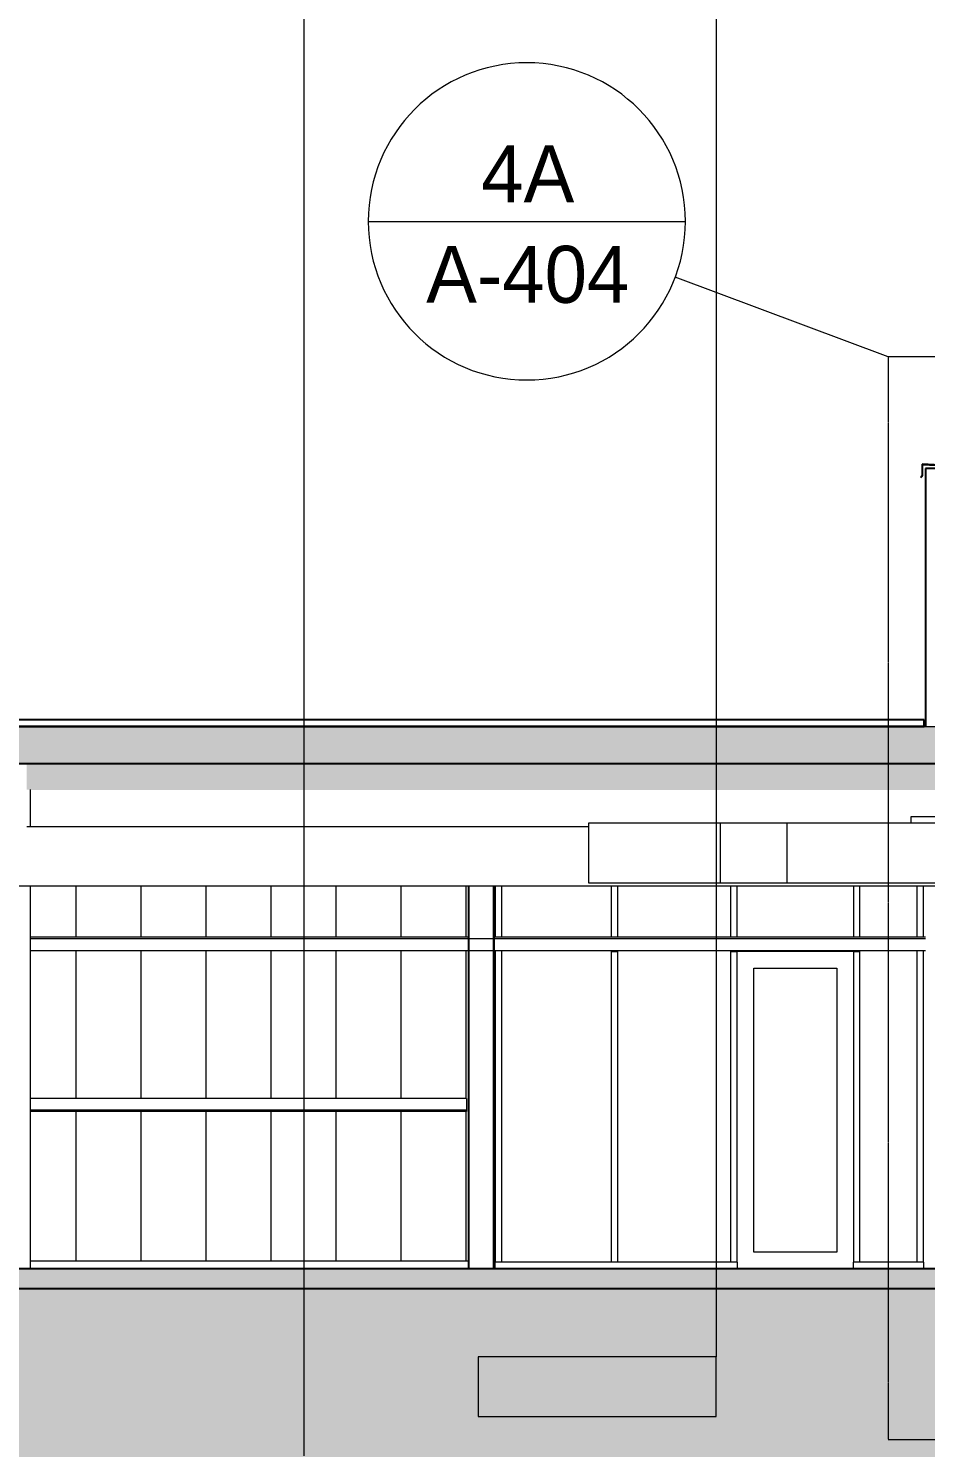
# Model space of a CAD drawing. Header units: inches. Extents: x -23445 to -52, y -314 to 853.
# Drawn here: x -15647.9 to -15376.2, y -54.2 to 375.4 of the extents above; entities that cross this region are included whole.
import ezdxf

# ---------------------------------------------------------------- set-up
doc = ezdxf.new("R2010")
doc.units = ezdxf.units.IN
doc.header["$MEASUREMENT"] = 0
for name, pattern in [('Dash Dot 3_16_', [0.3125, 0.1875, -0.0625, 0, -0.0625]), ('Grid Line 1_2_', [0.875, 0.5, -0.125, 0.125, -0.125]), ('Hidden 1_8_', [0.1875, 0.125, -0.0625])]:
    doc.linetypes.add(name, pattern=pattern)
for name, color, linetype, lineweight in [('A-ANNO-SYMB', 150, 'Continuous', 9), ('A-CLNG', 13, 'Continuous', 9), ('A-CLNG-PATT', 13, 'Continuous', 9), ('A-DOOR', 31, 'Continuous', 9), ('A-FLOR', 192, 'Continuous', 9), ('A-FLOR-LEVL', 51, 'Continuous', 9), ('A-FLOR-PATT', 8, 'Continuous', 25), ('A-GLAZ-CWMG', 51, 'Continuous', 9), ('A-ROOF', 132, 'Continuous', 9), ('A-WALL', 113, 'Continuous', 9), ('A-WALL-PATT', 111, 'Continuous', 25), ('C-TOPO', 7, 'Continuous', 9), ('G-ANNO-SYMB', 111, 'Continuous', 9), ('M-HVAC-DUCT', 70, 'Continuous', 9), ('S-BEAM', 12, 'Continuous', 9), ('S-COLS', 52, 'Continuous', 9)]:
    doc.layers.add(name, color=color, linetype=linetype, lineweight=lineweight)
doc.styles.add('Century Gothic', font='GOTHIC.TTF', dxfattribs={"height": 17.245342})

# ---------------------------------------------------------------- blocks, each defined once
blk = doc.blocks.new('Struct_Xcel_Sports Complex_rvt-2-Building Section - East_West looking South _ Fitness Center')
at = {"layer": 'A-FLOR-PATT', "lineweight": 9}
h = blk.add_hatch(dxfattribs=at)
h.set_pattern_fill('FP_34', style=0, pattern_type=2)
h.set_pattern_definition([(50, (-33524.074, 67.247), (55.0854, -4.81984), [5.76, -63.36]), (355, (-33524.074, 67.247), (-10.6557, 57.76853), [4.608, -50.688]), (100.451, (-33519.483, 66.846), (44.42947, 52.94866), [4.895, -53.848]), (46.184, (-33524.074, 82.61), (81.96444, -12.71212), [8.64, -95.04]), (96.636, (-33517.24, 81.55), (71.7815, 74.8124), [7.343, -80.772]), (351.184, (-33524.07, 82.61), (71.78195, 74.81243), [6.912, -76.032]), (21, (-33516.394, 78.767), (45.84207, -30.92146), [5.76, -63.36]), (326, (-33516.394, 78.767), (18.68706, 55.69148), [4.608, -50.688]), (71.451, (-33512.573, 76.19), (64.5289, 24.7701), [4.895, -53.848]), (37.5, (-33524.074, 67.247), (0.933895, 25.566816), [2.534, -47.539, 2.534, -48.922, -50.88]), (37.5, (-33524.074, 67.247), (0.933895, 25.566816), [-101.53, 2.534, -48.346]), (7.5, (-33524.074, 67.247), (20.20404, 30.2913), [2.534, -26.803, 2.534, -46.387, -19.392]), (7.5, (-33524.074, 67.247), (20.20404, 30.2913), [-78.259, 2.534, -16.858]), (327.5, (-33541.2, 67.247), (40.997785, -1.732403), [2.534, -16.666, 2.534, -57.37, -79.488]), (327.5, (-33541.2, 67.247), (40.997785, -1.732403), [-79.104, 2.534, -76.954]), (317.5, (-33548.88, 67.247), (44.78888, 7.68784), [2.534, -22.426, 2.534, -37.248, -56.448]), (317.5, (-33548.88, 67.247), (44.78888, 7.68784), [-64.742, 2.534, -53.914])])
h.paths.add_polyline_path([(-25189.87, -6.32), (-25174.52, -6), (-22066.14, -6), (-22066.14, 0), (-25174.52, 0), (-25189.87, -0.32), (-25287.67, -0.32), (-25303.02, 0), (-26272.89, 0), (-26272.89, -6), (-25303.02, -6), (-25287.67, -6.32), (-25241, -6.32)], flags=0)
at = {"layer": 'A-FLOR', "color": 250, "lineweight": 25}
for p, q in [((-22066.14, 0), (-24218.88, 0)), ((-25174.52, -6), (-22066.14, -6))]:
    blk.add_line(p, q, dxfattribs=at)
blk = doc.blocks.new('W-Wide Flange-Column - B2_E-1389165-Building Section - East_West looking South _ Fitness Center')
at = {"layer": 'S-COLS'}
for p, q in [((-23089.89, 144.99), (-23089.89, 133.82)), ((-23081.89, 144.99), (-23081.89, 133.82)), ((-23089.89, 115.82), (-23089.89, 0)), ((-23081.89, 115.82), (-23081.89, 0))]:
    blk.add_line(p, q, dxfattribs=at)
at = {"layer": 'S-COLS', "linetype": 'Hidden 1_8_'}
for p, q in [((-23086.05, 0), (-23086.05, 115.82)), ((-23085.73, 115.82), (-23085.73, 0))]:
    blk.add_line(p, q, dxfattribs=at)
blk = doc.blocks.new('Girt_C - 8_D-1472944-Building Section - East_West looking South _ Fitness Center')
at = {"layer": 'S-BEAM'}
for p, q in [((-22949.2, 100.3), (-23081.89, 100.3)), ((-22810.7, 99.82), (-23081.89, 99.82)), ((-22810.7, 100.3), (-22941.31, 100.3)), ((-23081.89, 96.32), (-22810.7, 96.32))]:
    blk.add_line(p, q, dxfattribs=at)
blk = doc.blocks.new('Rectangular Mullion - Profile_Polycarbonate_Lower-1275842-Building Section - East_West looking South _ Fitness Center')
at = {"layer": 'A-GLAZ-CWMG'}
for p, q in [((-23333.21, 0), (-23333.21, 2.24)), ((-23089.89, 2.24), (-23333.21, 2.24)), ((-22949.27, 2.24), (-23081.89, 2.24))]:
    blk.add_line(p, q, dxfattribs=at)
blk = doc.blocks.new('HSS-Hollow Structural Section-Column - HSS8X8X3_8-1159169-Building Section - East_West looking South _ Fitness Center')
at = {"layer": 'S-COLS', "linetype": 'Hidden 1_8_'}
for p, q in [((-22948.92, 0), (-22948.92, 115.82)), ((-22941.61, 115.82), (-22941.61, 0))]:
    blk.add_line(p, q, dxfattribs=at)
blk = doc.blocks.new('Door_Single_Storefront - one-1371403-Building Section - East_West looking South _ Fitness Center')
at = {"layer": 'A-DOOR'}
for p, q in [((-22832.58, 96), (-22867.77, 96)), ((-22862.77, 5), (-22862.77, 91)), ((-22862.77, 91), (-22837.58, 91)), ((-22837.58, 91), (-22837.58, 5)), ((-22837.58, 5), (-22862.77, 5))]:
    blk.add_line(p, q, dxfattribs=at)
blk = doc.blocks.new('Rectangular Mullion - Exterior 2_ x 4_5_-V66-Building Section - East_West looking South _ Fitness Center')
at = {"layer": 'A-GLAZ-CWMG'}
for p in [(-22941.02, 0), (-22904.95, 2)]:
    blk.add_line(p, (-22941.02, 2), dxfattribs=at)
blk = doc.blocks.new('Rectangular Mullion - Exterior 2_ x 4_5_-1305167-Building Section - East_West looking South _ Fitness Center')
at = {"layer": 'A-GLAZ-CWMG'}
for q in [(-22904.95, 2), (-22867.77, 0)]:
    blk.add_line((-22867.77, 2), q, dxfattribs=at)
blk = doc.blocks.new('Rectangular Mullion - Exterior 2_ x 4_5_-1354580-Building Section - East_West looking South _ Fitness Center')
at = {"layer": 'A-GLAZ-CWMG'}
for p, q in [((-22832.58, 0), (-22832.58, 2)), ((-22811.39, 2), (-22832.58, 2)), ((-22811.39, 2), (-22811.39, 0))]:
    blk.add_line(p, q, dxfattribs=at)
blk = doc.blocks.new('Rectangular Mullion - Exterior 2_ x 4_5_-1142379-Building Section - East_West looking South _ Fitness Center')
at = {"layer": 'A-GLAZ-CWMG'}
for p, q in [((-22813.39, 96.32), (-22813.39, 2)), ((-22811.39, 2), (-22811.39, 96.32)), ((-22811.39, 2), (-22813.39, 2))]:
    blk.add_line(p, q, dxfattribs=at)
blk = doc.blocks.new('Rectangular Mullion - Exterior 2_ x 4_5_-1142380-Building Section - East_West looking South _ Fitness Center')
at = {"layer": 'A-GLAZ-CWMG'}
for p, q in [((-22813.39, 115.82), (-22813.39, 100.3)), ((-22811.39, 100.3), (-22811.39, 115.82))]:
    blk.add_line(p, q, dxfattribs=at)
blk = doc.blocks.new('Rectangular Mullion - Exterior 2_ x 4_5_-1142381-Building Section - East_West looking South _ Fitness Center')
at = {"layer": 'A-GLAZ-CWMG'}
for p, q in [((-22941.02, 115.82), (-22941.02, 100.3)), ((-22939.02, 100.3), (-22939.02, 115.82))]:
    blk.add_line(p, q, dxfattribs=at)
blk = doc.blocks.new('Rectangular Mullion - Exterior 2_ x 4_5_-1142382-Building Section - East_West looking South _ Fitness Center')
at = {"layer": 'A-GLAZ-CWMG'}
for p, q in [((-22941.02, 96.33), (-22941.02, 2)), ((-22939.02, 2), (-22939.02, 96.33)), ((-22939.02, 2), (-22941.02, 2))]:
    blk.add_line(p, q, dxfattribs=at)
blk = doc.blocks.new('Rectangular Mullion - Exterior 2_ x 4_5_-827464-Building Section - East_West looking South _ Fitness Center')
at = {"layer": 'A-GLAZ-CWMG'}
for p, q in [((-22278.7, 96), (-22276.7, 96)), ((-22278.7, 96), (-22278.7, 2)), ((-22276.7, 2), (-22276.7, 96)), ((-22276.7, 2), (-22278.7, 2))]:
    blk.add_line(p, q, dxfattribs=at)
blk = doc.blocks.new('Rectangular Mullion - Exterior 2_ x 4_5_-V67-Building Section - East_West looking South _ Fitness Center')
at = {"layer": 'A-GLAZ-CWMG'}
for p, q in [((-22905.95, 115.82), (-22905.95, 100.3)), ((-22903.95, 100.3), (-22903.95, 115.82))]:
    blk.add_line(p, q, dxfattribs=at)
blk = doc.blocks.new('Girt_C - 8_D-1405511-Building Section - East_West looking South _ Fitness Center')
at = {"layer": 'S-BEAM'}
for p, q in [((-23089.89, 51.55), (-23371.39, 51.55)), ((-22949.77, 51.55), (-23081.89, 51.55)), ((-22949.77, 51.55), (-22949.77, 51.37)), ((-23371.39, 48.05), (-23089.89, 48.05)), ((-23089.89, 47.57), (-23371.39, 47.57)), ((-23081.89, 48.05), (-22949.77, 48.05)), ((-22949.77, 47.57), (-23081.89, 47.57)), ((-22949.77, 51.37), (-22949.77, 48.05)), ((-22949.77, 48.05), (-22949.77, 47.57))]:
    blk.add_line(p, q, dxfattribs=at)
blk = doc.blocks.new('Rectangular Elbow - Radius - 1 W-V74-Building Section - East_West looking South _ Fitness Center')
at = {"layer": 'M-HVAC-DUCT'}
for p, q in [((-22872.77, 134.82), (-22912.77, 134.82)), ((-22912.77, 134.82), (-22912.77, 116.82)), ((-22872.77, 116.82), (-22872.77, 134.82)), ((-22852.77, 134.82), (-22872.77, 134.82)), ((-22852.77, 134.82), (-22852.77, 116.82)), ((-22912.77, 116.82), (-22872.77, 116.82)), ((-22872.77, 116.82), (-22852.77, 116.82))]:
    blk.add_line(p, q, dxfattribs=at)
blk = doc.blocks.new('Section - 3_32_ x 3_8_-18514-Building Section - East_West looking South _ Fitness Center')
at = {"layer": 'G-ANNO-SYMB'}
blk.add_hatch(color=256, dxfattribs=at).paths.add_polyline_path([(-22946.16, -26.7), (-22874.16, -26.7), (-22874.16, -44.7), (-22946.16, -44.7)], flags=0)
for p, q in [((-22946.16, -26.7), (-22946.16, -44.7)), ((-22874.16, -26.7), (-22946.16, -26.7)), ((-22874.16, -44.7), (-22874.16, -26.7)), ((-22946.16, -44.7), (-22874.16, -44.7))]:
    blk.add_line(p, q, dxfattribs=at)
blk = doc.blocks.new('Section - Callout Head-19020-Building Section - East_West looking South _ Fitness Center')
at = {"layer": 'A-ANNO-SYMB'}
blk.add_line((-22215.04, 361.61), (-22119.04, 361.61), dxfattribs=at)
for start, end in [(0, 180), (180, 360)]:
    blk.add_arc((-22167.04, 361.61), 48, start, end, dxfattribs=at)

msp = doc.modelspace()

# ---------------------------------------------------------------- hatches: boundary and pattern name
at = {"layer": 'A-CLNG-PATT'}
h = msp.add_hatch(dxfattribs=at)
h.set_pattern_fill('FP_18', color=256, style=0, pattern_type=2)
h.set_pattern_definition([(161.57, (-33523.114, 68.207), (-7.6802237, -0.0009796), [0, -54.643, 6.067, 0]), (18.43, (-33525.034, 68.207), (-7.6802237, 0.0009796), [0, -54.643, 6.067, 0]), (108.43, (-33523.114, 68.207), (3.8382953, -19.20136532), [18.211, -42.499]), (71.57, (-33525.034, 68.207), (3.8382953, 19.20136532), [18.211, -42.499])])
h.paths.add_polyline_path([(-18834.67762, 152.92201), (-15364.42762, 152.92201), (-15364.42762, 164.05666), (-18834.67762, 164.05666), (-18834.67762, 154.604)], flags=0)
at = {"layer": 'A-CLNG-PATT', "lineweight": 5}
h = msp.add_hatch(color=256, dxfattribs=at)
h.paths.add_polyline_path([(-18828.42762, 144.64399), (-18828.42762, 144.86165), (-18780.67762, 144.86165), (-18780.67762, 148.89399), (-18744.30262, 148.89399), (-18744.30262, 144.86165), (-18693.55262, 144.86165), (-18693.55262, 148.78461), (-18691.05262, 148.78461), (-18691.05262, 148.98774), (-18549.42762, 148.98774), (-18549.42762, 152.92201), (-18831.42762, 152.92201), (-18831.42762, 144.98774), (-18828.92762, 144.98774), (-18828.92762, 144.64399)], flags=0)
h.paths.add_polyline_path([(-15365.42762, 144.67524), (-15364.92762, 144.68796), (-15364.92762, 150.26118), (-15364.42762, 150.26118), (-15364.42762, 152.92201), (-15365.93262, 152.84439), (-15365.93262, 144.86165), (-15365.42762, 144.81458), (-15365.42762, 144.68796)], flags=0)
h.paths.add_polyline_path([(-17990.77456, 144.86165), (-17971.42762, 144.86165), (-17971.42762, 144.98774), (-17970.42762, 144.98774), (-17970.42762, 152.92201), (-18067.05262, 152.92201), (-18067.05262, 144.86165), (-18004.67762, 144.86165), (-18004.64654, 148.61311), (-18004.44562, 148.61795), (-18001.17762, 148.60828), (-18001.17762, 144.86165), (-17999.54774, 144.86165)], flags=0)
h.paths.add_polyline_path([(-17953.17762, 144.86165), (-17953.14654, 150.61785), (-17952.94562, 150.62268), (-17949.67762, 150.61301), (-17949.67762, 144.86165), (-17873.30262, 144.86165), (-17873.30262, 152.92201), (-17964.42762, 152.92201), (-17964.42762, 144.98774), (-17963.42762, 144.98774), (-17963.42762, 144.86165), (-17955.68181, 144.86165)], flags=0)
h.paths.add_polyline_path([(-18083.42762, 144.86165), (-18071.17762, 144.86165), (-18071.17762, 152.92201), (-18083.42762, 152.92201), (-18083.42762, 148.25745)], flags=0)
h.paths.add_polyline_path([(-18087.55262, 144.86165), (-18087.55262, 152.92201), (-18253.92762, 152.92201), (-18253.92762, 144.99816), (-18252.92762, 144.99816), (-18252.92762, 144.86165), (-18225.17762, 144.86165), (-18225.14654, 150.61785), (-18224.94562, 150.62268), (-18221.67762, 150.61301), (-18221.67762, 144.86165), (-18173.67762, 144.86165), (-18173.64654, 148.61311), (-18173.44562, 148.61795), (-18170.17762, 148.60828), (-18170.17762, 144.86165), (-18096.05281, 144.86165)], flags=0)
h.paths.add_polyline_path([(-17868.55262, 144.86165), (-17740.05262, 144.86165), (-17740.05262, 152.92201), (-17868.55262, 152.92201), (-17868.55262, 149.38632)], flags=0)
h.paths.add_polyline_path([(-15376.36468, 144.86165), (-15369.92262, 144.86165), (-15369.92262, 152.92201), (-15648.42762, 152.92201), (-15648.42762, 144.98774), (-15647.42762, 144.98774), (-15647.42762, 144.86165), (-15385.13787, 144.86165)], flags=0)
h.paths.add_polyline_path([(-17530.80262, 144.86165), (-17392.42762, 144.86165), (-17392.42762, 144.98774), (-17391.42762, 144.98774), (-17391.42762, 152.92201), (-17530.80262, 152.92201), (-17530.80262, 149.72)], flags=0)
h.paths.add_polyline_path([(-17384.42762, 144.86165), (-17201.55262, 144.86165), (-17201.55262, 152.92201), (-17385.42762, 152.92201), (-17385.42462, 144.98774), (-17384.42762, 144.98774)], flags=0)
h.paths.add_polyline_path([(-18260.92762, 144.86165), (-18260.92762, 144.99816), (-18259.92762, 144.99816), (-18259.92762, 152.92201), (-18302.80262, 152.92201), (-18302.80262, 144.86165), (-18262.74337, 144.86165)], flags=0)
h.paths.add_polyline_path([(-17104.68262, 144.86165), (-17102.92762, 144.86165), (-17102.92762, 144.98774), (-17101.92762, 144.98774), (-17101.92762, 152.92201), (-17195.55262, 152.92201), (-17195.55262, 144.86165), (-17113.45581, 144.86165)], flags=0)
h.paths.add_polyline_path([(-17094.92762, 144.86165), (-16813.42762, 144.86165), (-16813.42762, 144.98774), (-16812.42762, 144.98774), (-16812.42762, 152.92201), (-17095.92762, 152.92201), (-17095.90943, 144.98774), (-17094.92762, 144.98774)], flags=0)
h.paths.add_polyline_path([(-18428.55262, 144.86165), (-18428.55262, 152.36339), (-18307.55262, 152.36339), (-18307.55262, 152.92201), (-18490.40272, 152.92201), (-18490.40272, 144.86165), (-18429.43393, 144.86165)], flags=0)
h.paths.add_polyline_path([(-16698.49012, 144.86165), (-16523.92762, 144.86165), (-16523.92762, 144.98774), (-16522.92762, 144.98774), (-16522.92762, 152.92201), (-16806.42762, 152.89003), (-16806.39424, 152.37025), (-16703.24012, 152.37025), (-16703.24012, 152.85419), (-16698.49012, 152.85419), (-16698.49012, 149.72)], flags=0)
h.paths.add_polyline_path([(-18502.40272, 144.86165), (-18502.40272, 152.92201), (-18543.42762, 152.92201), (-18543.42762, 144.98774), (-18542.42762, 144.98774), (-18542.42762, 144.86165), (-18508.39262, 144.86165)], flags=0)
h.paths.add_polyline_path([(-16515.92762, 144.86165), (-16234.42762, 144.86165), (-16234.42762, 144.98774), (-16233.42762, 144.98774), (-16233.42762, 152.92201), (-16516.92762, 152.92201), (-16516.87906, 144.98774), (-16515.92762, 144.98774)], flags=0)
h.paths.add_polyline_path([(-15657.10668, 144.86165), (-15655.42762, 144.86165), (-15655.42762, 144.98774), (-15654.42762, 144.98774), (-15654.42762, 152.92201), (-15937.92762, 152.92201), (-15937.84868, 144.98774), (-15936.92762, 144.98774), (-15936.92762, 144.86165), (-15665.87987, 144.86165)], flags=0)
h.paths.add_polyline_path([(-15944.92762, 144.86165), (-15944.92762, 144.98774), (-15943.92762, 144.98774), (-15943.92762, 152.92201), (-16227.42762, 152.92201), (-16227.36387, 144.98774), (-16226.42762, 144.98774), (-16226.42762, 144.86165), (-15946.62187, 144.86165)], flags=0)
h.paths.add_polyline_path([(-17657.39343, 151.49295), (-17535.55262, 151.49295), (-17535.55262, 152.92201), (-17673.67762, 152.92201), (-17673.67762, 151.49295), (-17666.16662, 151.49295)], flags=0)
h.paths.add_polyline_path([(-17735.30262, 151.49295), (-17680.92762, 151.49295), (-17680.92762, 152.92201), (-17735.30262, 152.92201), (-17735.30262, 151.5714)], flags=0)
h.paths.add_polyline_path([(-15368.03762, 152.29641), (-15367.81762, 152.29641), (-15367.81762, 152.42387), (-15368.05628, 152.43245), (-15368.05135, 152.41835)], flags=0)
h.paths.add_polyline_path([(-18833.24701, 152.75607), (-18833.81262, 152.77433), (-18833.27342, 152.75607)], flags=0)
at = {"layer": 'A-WALL-PATT', "lineweight": 9}
h = msp.add_hatch(dxfattribs=at)
h.set_pattern_fill('FP_22', color=256, style=0, pattern_type=2)
h.set_pattern_definition([(90, (-30771.228, 0), (-19.685, 1e-15), [])])
h.paths.add_polyline_path([(-15700.97262, 2.244), (-15655.42762, 2.244), (-15655.42762, 47.57168), (-15898.74312, 47.57168), (-15898.74312, 2.244), (-15841.34362, 2.244)], flags=0)
h.paths.add_polyline_path([(-15630.78712, 2.244), (-15514.80262, 2.244), (-15514.80262, 96.32031), (-15647.42762, 96.32031), (-15647.42762, 51.55469), (-15515.30262, 51.52957), (-15515.30262, 47.57168), (-15647.42762, 47.57168), (-15647.42762, 2.244)], flags=0)
h.paths.add_polyline_path([(-15898.74312, 51.55469), (-15655.42762, 51.55469), (-15655.42762, 96.32031), (-15898.74312, 96.32031), (-15898.74312, 76.46)], flags=0)
h.paths.add_polyline_path([(-15841.34362, 100.30332), (-15655.42762, 100.30332), (-15655.42762, 115.82032), (-15898.74312, 115.82032), (-15898.74312, 100.30332)], flags=0)
h.paths.add_polyline_path([(-15647.42762, 100.30332), (-15514.80262, 100.30332), (-15514.80262, 115.82032), (-15647.42762, 115.82032), (-15647.42762, 115.532)], flags=0)
at = {"layer": 'C-TOPO'}
h = msp.add_hatch(dxfattribs=at)
h.set_pattern_fill('FP_13', color=256, style=0, pattern_type=2)
h.set_pattern_definition([(0, (-33524.074, 67.247), (48, 48), [48, -48]), (0, (-33524.074, 85.247), (48, 48), [48, -48]), (0, (-33524.074, 103.247), (48, 48), [48, -48]), (90, (-33518.074, 109.247), (-48, 48), [48, -48]), (90, (-33500.074, 109.247), (-48, 48), [48, -48]), (90, (-33482.074, 109.247), (-48, 48), [48, -48])])
h.paths.add_polyline_path([(-18929.50562, -79.828), (-14623.67762, -79.828), (-14623.67762, -48), (-14636.67762, -48), (-14636.67762, -36), (-14631.67762, -36), (-14631.67762, -6), (-17740.05262, -6), (-17755.90955, -6.33035), (-17853.2024, -6.3198), (-17872.67762, -6), (-17872.67762, -12), (-17953.80262, -12), (-17953.80262, -6), (-18221.05262, -6), (-18221.05262, -12), (-18302.80262, -12), (-18302.80262, -6), (-18838.42762, -6), (-18838.42762, -36), (-18835.42762, -36), (-18835.42762, -48), (-18853.42762, -48), (-18853.42762, -36), (-18852.42762, -35.97606), (-18852.42762, 0), (-18929.50562, 0), (-18929.50562, -6.95548)], flags=0)
h.paths.add_polyline_path([(-17806.53762, -0.3198), (-17755.40285, -0.3198), (-17740.05262, 0), (-17868.55262, 0), (-17853.2024, -0.3198)], flags=0)

# ---------------------------------------------------------------- linework, layer by layer
at = {"layer": 'A-ANNO-SYMB'}
msp.add_line((-15387.60298, 275.93962), (-15452.0505, 300.11478), dxfattribs=at)
at = {"layer": 'A-ANNO-SYMB', "linetype": 'Dash Dot 3_16_'}
for p, q in [((-15387.60298, 275.93962), (-15387.60298, -51.68928)), ((-15350.60964, 275.93962), (-15387.60298, 275.93962)), ((-15387.60298, -51.68928), (-15350.60964, -51.68928))]:
    msp.add_line(p, q, dxfattribs=at)
at = {"layer": 'A-CLNG', "lineweight": 25}
for p, q in [((-15376.24012, 164.05666), (-18834.67762, 164.05666)), ((-16698.49012, 152.92201), (-15364.42762, 152.92201))]:
    msp.add_line(p, q, dxfattribs=at)
at = {"layer": 'A-FLOR-LEVL', "linetype": 'Grid Line 1_2_'}
msp.add_line((-19122.86105, 0), (-13634.10082, 0), dxfattribs=at)
at = {"layer": 'A-ROOF', "lineweight": 25}
for p, q in [((-15376.67762, 166.1209), (-18838.17762, 166.1209)), ((-18834.67762, 164.11916), (-15376.67762, 164.11916)), ((-15376.67762, 164.11916), (-15376.67762, 166.1209))]:
    msp.add_line(p, q, dxfattribs=at)
at = {"layer": 'A-WALL', "lineweight": 25}
for p, q in [((-15361.74012, 242.68768), (-15377.24012, 243.5)), ((-15377.24012, 243.5), (-15377.24012, 240)), ((-15377.17762, 239.97411), (-15377.17762, 243.43414)), ((-15377.17762, 243.43414), (-15361.80262, 242.62837)), ((-15362.67762, 242.20202), (-15376.24012, 242.20202)), ((-15376.24012, 242.20202), (-15376.24012, 164.05666)), ((-15377.24012, 240), (-15377.74012, 239.5)), ((-15377.74012, 239.5), (-15377.69593, 239.45581)), ((-15377.69593, 239.45581), (-15377.17762, 239.97411))]:
    msp.add_line(p, q, dxfattribs=at)
at = {"layer": 'A-WALL'}
msp.add_line((-15376.24012, 164.05666), (-15372.92762, 164.05666), dxfattribs=at)
at = {"layer": 'G-ANNO-SYMB'}
for p, q in [((-15439.693, 480), (-15439.693, -26.70379)), ((-15564.50078, 450.08213), (-15564.50078, -56.62166))]:
    msp.add_line(p, q, dxfattribs=at)
at = {"layer": 'M-HVAC-DUCT'}
for p, q in [((-15648.42762, 133.82032), (-15478.30262, 133.82032)), ((-15247.74012, 134.82032), (-15418.30262, 134.82032)), ((-15380.61104, 134.82032), (-15380.61104, 136.82032)), ((-15380.61104, 136.82032), (-15369.67762, 136.82032)), ((-15418.30262, 116.82032), (-15247.74012, 116.82032)), ((-15369.67762, 115.82032), (-16664.55262, 115.82032))]:
    msp.add_line(p, q, dxfattribs=at)
at = {"layer": 'S-COLS'}
for p, q in [((-15514.80262, 115.82032), (-15514.80262, 0)), ((-15506.80262, 0), (-15506.80262, 115.82032))]:
    msp.add_line(p, q, dxfattribs=at)

# ---------------------------------------------------------------- block references
at = {"color": 90, "lineweight": 5}
msp.add_blockref('Struct_Xcel_Sports Complex_rvt-2-Building Section - East_West looking South _ Fitness Center', (7434.4626, 0), dxfattribs=at)
at = {"layer": 'A-ANNO-SYMB'}
msp.add_blockref('Section - Callout Head-19020-Building Section - East_West looking South _ Fitness Center', (6670.04347, -44.63894), dxfattribs=at)
at = {"layer": 'A-DOOR'}
msp.add_blockref('Door_Single_Storefront - one-1371403-Building Section - East_West looking South _ Fitness Center', (7434.4626, 0), dxfattribs=at)
at = {"layer": 'A-GLAZ-CWMG'}
for name, p in [('Rectangular Mullion - Exterior 2_ x 4_5_-1142381-Building Section - East_West looking South _ Fitness Center', (7434.4626, 0)), ('Rectangular Mullion - Exterior 2_ x 4_5_-V67-Building Section - East_West looking South _ Fitness Center', (7434.4626, 0)), ('Rectangular Mullion - Exterior 2_ x 4_5_-V67-Building Section - East_West looking South _ Fitness Center', (7470.6501, 0)), ('Rectangular Mullion - Exterior 2_ x 4_5_-V67-Building Section - East_West looking South _ Fitness Center', (7507.8376, 0)), ('Rectangular Mullion - Exterior 2_ x 4_5_-1142380-Building Section - East_West looking South _ Fitness Center', (7434.4626, 0)), ('Rectangular Mullion - Exterior 2_ x 4_5_-1142382-Building Section - East_West looking South _ Fitness Center', (7434.4626, 0)), ('Rectangular Mullion - Exterior 2_ x 4_5_-827464-Building Section - East_West looking South _ Fitness Center', (6807.2126, 0)), ('Rectangular Mullion - Exterior 2_ x 4_5_-827464-Building Section - East_West looking South _ Fitness Center', (6843.4001, 0)), ('Rectangular Mullion - Exterior 2_ x 4_5_-827464-Building Section - East_West looking South _ Fitness Center', (6880.5876, 0)), ('Rectangular Mullion - Exterior 2_ x 4_5_-1142379-Building Section - East_West looking South _ Fitness Center', (7434.4626, 0)), ('Rectangular Mullion - Profile_Polycarbonate_Lower-1275842-Building Section - East_West looking South _ Fitness Center', (7434.4626, 0)), ('Rectangular Mullion - Exterior 2_ x 4_5_-V66-Building Section - East_West looking South _ Fitness Center', (7434.4626, 0)), ('Rectangular Mullion - Exterior 2_ x 4_5_-1305167-Building Section - East_West looking South _ Fitness Center', (7434.4626, 0)), ('Rectangular Mullion - Exterior 2_ x 4_5_-1354580-Building Section - East_West looking South _ Fitness Center', (7434.4626, 0))]:
    msp.add_blockref(name, p, dxfattribs=at)
at = {"layer": 'G-ANNO-SYMB'}
msp.add_blockref('Section - 3_32_ x 3_8_-18514-Building Section - East_West looking South _ Fitness Center', (7434.4626, 0), dxfattribs=at)
at = {"layer": 'M-HVAC-DUCT'}
msp.add_blockref('Rectangular Elbow - Radius - 1 W-V74-Building Section - East_West looking South _ Fitness Center', (7434.4626, 0), dxfattribs=at)
at = {"layer": 'S-BEAM'}
for name in ['Girt_C - 8_D-1472944-Building Section - East_West looking South _ Fitness Center', 'Girt_C - 8_D-1405511-Building Section - East_West looking South _ Fitness Center']:
    msp.add_blockref(name, (7434.4626, 0), dxfattribs=at)
at = {"layer": 'S-COLS'}
msp.add_blockref('W-Wide Flange-Column - B2_E-1389165-Building Section - East_West looking South _ Fitness Center', (7434.4626, 0), dxfattribs=at)
at = {"layer": 'S-COLS', "linetype": 'Hidden 1_8_'}
msp.add_blockref('HSS-Hollow Structural Section-Column - HSS8X8X3_8-1159169-Building Section - East_West looking South _ Fitness Center', (7434.4626, 0), dxfattribs=at)

# ---------------------------------------------------------------- texts
at = {"layer": 'A-ANNO-SYMB', "char_height": 17.245342, "attachment_point": 2, "line_spacing_factor": 0.984117, "style": 'Century Gothic'}
for s, insert, width in [('4A', (-15496.71577, 339.95453), 36.936), ('A-404', (-15496.71577, 309.57002), 77.76)]:
    msp.add_mtext(s, dxfattribs=dict(at, insert=insert, width=width))

doc.saveas('drawing.dxf')
